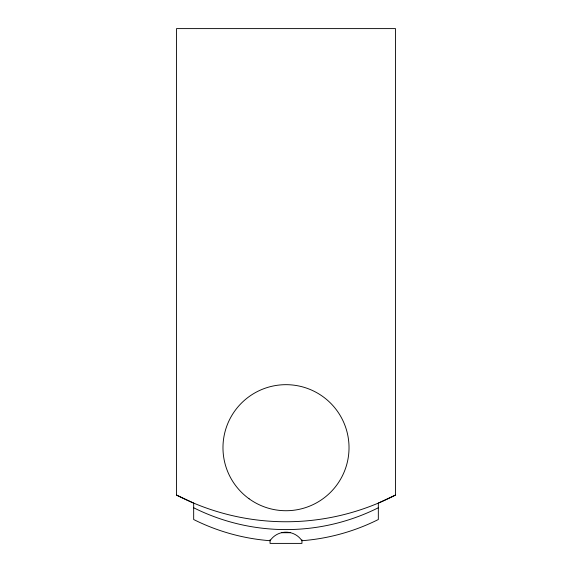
<?xml version="1.0" encoding="UTF-8"?>
<svg xmlns="http://www.w3.org/2000/svg" width="572" height="572" viewBox="0 0 572 572"><rect width="100%" height="100%" fill="white"/><g stroke="black" fill="none" stroke-linecap="round" stroke-linejoin="round"><path stroke-width="0.86" d="M395.488 495.052L378.328 503.103L378.328 519.519A206.256 206.256 0 0 1 301.937 540.719A19.133 19.133 0 0 0 270.063 540.719A206.256 206.256 0 0 1 193.672 519.519L193.672 503.103L176.512 495.052L176.512 28.6L395.488 28.6L395.488 495.052A237.809 237.809 0 0 1 176.512 495.052M281.874 532.718L290.126 532.718M301.937 539.839L301.937 543.4L270.063 543.4L270.063 539.839M378.328 507.764A206.256 206.256 0 0 1 193.672 507.764M249.099 498.791A63.02 63.02 0 0 0 348.698 454.111A63.02 63.02 0 0 0 260.203 390.197A63.02 63.02 0 0 0 249.099 498.791"/></g></svg>
